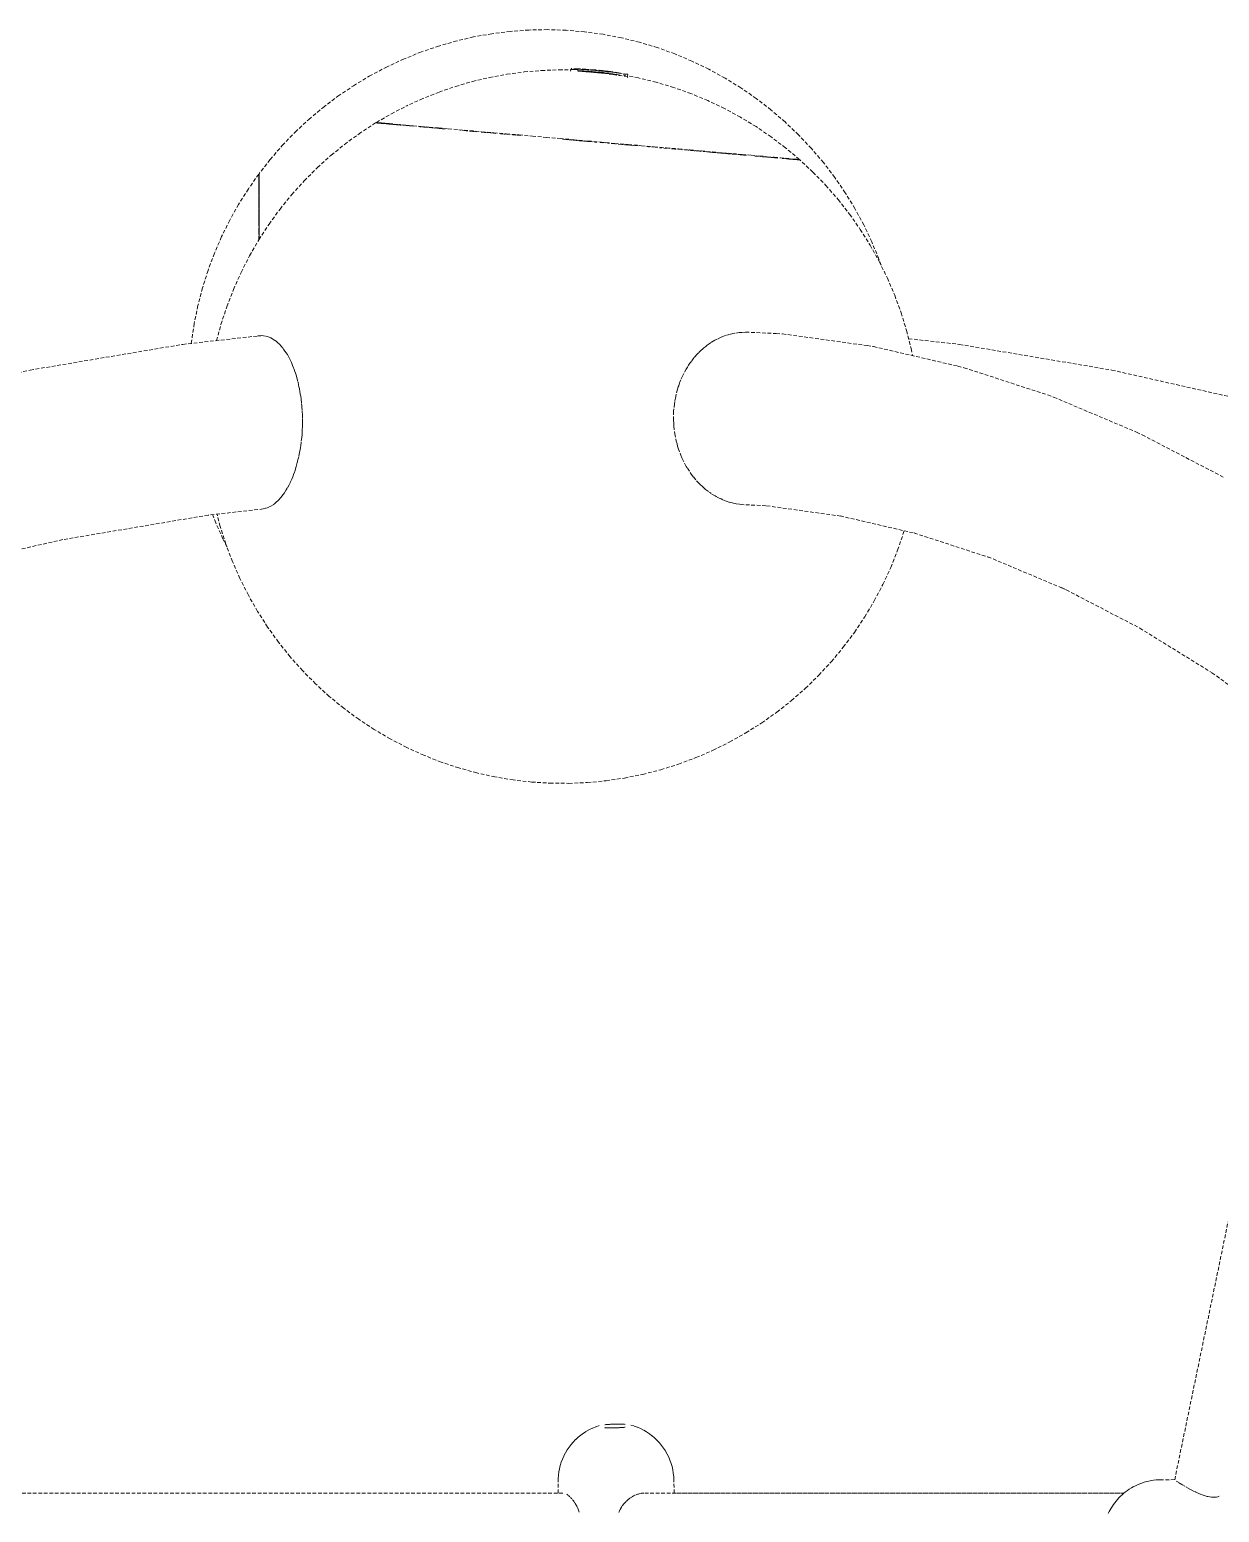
# Model space of a CAD drawing. Header units: millimetres. Extents: x -4710 to 4801, y -2494 to 3533.
# Drawn here: x 1772 to 2185, y 1621 to 2136 of the extents above; entities that cross this region are included whole.
import ezdxf

# ---------------------------------------------------------------- set-up
doc = ezdxf.new("R2010")
doc.units = ezdxf.units.MM
doc.linetypes.add('HIDDEN', pattern=[1.905, 1.27, -0.635])
doc.layers.add('DIKOM_ОБЪЕКТ', color=7, linetype='Continuous')

msp = doc.modelspace()

# ---------------------------------------------------------------- linework, layer by layer
at = {"layer": 'DIKOM_ОБЪЕКТ', "color": 7, "linetype": 'HIDDEN', "lineweight": 15}
for p, q in [((1932.631, 2134.535), (1926.263, 2133.394)), ((1939.051, 2135.341), (1932.631, 2134.535)), ((1945.504, 2135.812), (1939.051, 2135.341)), ((1951.972, 2135.946), (1945.504, 2135.812)), ((1958.439, 2135.741), (1951.972, 2135.946)), ((1964.886, 2135.2), (1958.439, 2135.741)), ((1971.297, 2134.324), (1964.886, 2135.2)), ((1977.652, 2133.114), (1971.297, 2134.324)), ((1907.634, 2128.007), (1913.747, 2130.126)), ((1913.747, 2130.126), (1919.963, 2131.924)), ((1926.263, 2133.394), (1919.963, 2131.924)), ((1983.937, 2131.574), (1977.652, 2133.114)), ((1990.132, 2129.709), (1983.937, 2131.574)), ((1996.221, 2127.523), (1990.132, 2129.709)), ((1895.781, 2122.827), (1901.64, 2125.572)), ((1901.64, 2125.572), (1907.634, 2128.007)), ((2002.189, 2125.023), (1996.221, 2127.523)), ((2008.017, 2122.214), (2002.189, 2125.023)), ((1884.532, 2116.441), (1890.073, 2119.781)), ((1890.073, 2119.781), (1895.781, 2122.827)), ((1925.962, 2117.923), (1931.856, 2119.323)), ((1931.856, 2119.323), (1937.851, 2120.428)), ((1937.851, 2120.428), (1943.894, 2121.237)), ((1943.894, 2121.237), (1949.951, 2121.751)), ((1949.951, 2121.751), (1956.027, 2121.967)), ((1956.027, 2121.967), (1960.04, 2121.944)), ((1960.03, 2121.495), (1960.041, 2121.998)), ((1960.095, 2122.113), (1961.305, 2122.081)), ((1960.163, 2122.111), (1960.169, 2122.386)), ((1962.383, 2122.374), (1960.204, 2122.443)), ((1961.155, 2122.236), (1961.996, 2122.208)), ((1962.501, 2122.037), (1961.305, 2122.081)), ((1962.88, 2122.171), (1961.996, 2122.208)), ((1962.383, 2122.374), (1963.354, 2122.331)), ((1963.853, 2121.407), (1962.452, 2121.473)), ((1962.471, 2121.472), (1962.489, 2121.926)), ((1962.471, 2121.472), (1962.489, 2121.926)), ((1962.48, 2121.538), (1962.501, 2122.037)), ((1962.487, 2121.688), (1962.861, 2121.673)), ((1962.861, 2121.673), (1963.711, 2121.632)), ((1962.88, 2122.171), (1963.764, 2122.129)), ((1965.302, 2122.222), (1963.354, 2122.331)), ((1963.711, 2121.632), (1964.561, 2121.585)), ((1963.764, 2122.129), (1964.65, 2122.08)), ((1965.267, 2121.324), (1963.853, 2121.407)), ((1964.561, 2121.585), (1965.13, 2121.551)), ((1964.65, 2122.08), (1965.241, 2122.044)), ((1965.13, 2121.551), (1965.71, 2121.513)), ((1965.241, 2122.044), (1965.834, 2122.005)), ((1966.694, 2121.225), (1965.267, 2121.324)), ((1968.217, 2122.002), (1965.302, 2122.222)), ((1965.71, 2121.513), (1966.302, 2121.471)), ((1965.834, 2122.005), (1966.426, 2121.963)), ((1966.302, 2121.471), (1966.902, 2121.427)), ((1966.426, 2121.963), (1967.019, 2121.918)), ((1968.139, 2121.107), (1966.694, 2121.225)), ((1966.902, 2121.427), (1967.517, 2121.377)), ((1967.019, 2121.918), (1967.609, 2121.871)), ((1967.517, 2121.377), (1968.158, 2121.323)), ((1967.609, 2121.871), (1968.201, 2121.82)), ((1968.139, 2121.107), (1969.449, 2120.985)), ((1968.158, 2121.323), (1968.684, 2121.275)), ((1968.201, 2121.82), (1968.72, 2121.774)), ((1968.235, 2122), (1968.916, 2121.938)), ((1968.239, 2121.999), (1968.508, 2121.975)), ((1968.239, 2121.999), (1968.544, 2121.972)), ((1968.358, 2121.989), (1968.646, 2121.963)), ((1968.36, 2121.989), (1968.609, 2121.966)), ((1968.365, 2121.988), (1968.947, 2121.935)), ((1968.684, 2121.275), (1969.217, 2121.225)), ((1969.234, 2121.726), (1968.72, 2121.774)), ((1969.217, 2121.225), (1969.764, 2121.172)), ((1969.234, 2121.726), (1969.749, 2121.675)), ((1969.449, 2120.985), (1970.759, 2120.85)), ((1969.749, 2121.675), (1970.267, 2121.622)), ((1969.764, 2121.172), (1970.31, 2121.116)), ((1971.152, 2121.71), (1969.805, 2121.844)), ((1972.584, 2121.49), (1969.832, 2121.84)), ((1972.908, 2121.462), (1969.908, 2121.831)), ((1970.267, 2121.622), (1970.783, 2121.568)), ((1970.31, 2121.116), (1970.856, 2121.057)), ((1973.187, 2121.437), (1970.471, 2121.761)), ((1972.066, 2120.7), (1970.759, 2120.85)), ((1970.783, 2121.568), (1971.3, 2121.511)), ((1970.856, 2121.057), (1971.388, 2120.998)), ((1973.419, 2121.417), (1970.977, 2121.701)), ((1971.152, 2121.71), (1973.84, 2121.38)), ((1973.602, 2121.401), (1971.159, 2121.68)), ((1971.3, 2121.511), (1972.074, 2121.421)), ((1971.91, 2120.937), (1971.388, 2120.998)), ((1971.91, 2120.937), (1972.421, 2120.876)), ((1973.813, 2121.383), (1971.916, 2121.594)), ((1973.734, 2121.39), (1971.964, 2121.588)), ((1973.372, 2120.537), (1972.066, 2120.7)), ((1972.074, 2121.421), (1972.845, 2121.326)), ((1972.421, 2120.876), (1973.131, 2120.787)), ((1973.84, 2121.38), (1972.82, 2121.493)), ((1972.845, 2121.326), (1973.611, 2121.228)), ((1973.131, 2120.787), (1973.906, 2120.685)), ((1974.675, 2120.359), (1973.372, 2120.537)), ((1974.375, 2121.124), (1973.611, 2121.228)), ((1974.523, 2120.6), (1973.906, 2120.685)), ((1976.734, 2120.959), (1973.948, 2121.366)), ((1974.375, 2121.124), (1975.136, 2121.017)), ((1974.523, 2120.6), (1974.736, 2120.57)), ((1975.974, 2120.169), (1974.675, 2120.359)), ((1974.736, 2120.57), (1976.038, 2120.379)), ((1975.136, 2121.017), (1975.897, 2120.905)), ((1976.721, 2120.777), (1975.897, 2120.905)), ((1977.919, 2119.857), (1975.974, 2120.169)), ((1976.038, 2120.379), (1977.341, 2120.173)), ((1977.225, 2120.698), (1976.721, 2120.777)), ((1976.734, 2120.959), (1979.427, 2120.504)), ((1979.86, 2119.513), (1977.919, 2119.857)), ((1978.299, 2120.528), (1978.566, 2120.488)), ((1978.495, 2119.995), (1978.742, 2119.959)), ((1978.566, 2120.488), (1978.815, 2120.453)), ((1978.742, 2119.959), (1978.966, 2119.929)), ((1978.815, 2120.453), (1979.043, 2120.422)), ((1978.966, 2119.929), (1979.167, 2119.903)), ((1979.043, 2120.422), (1979.248, 2120.396)), ((1979.868, 2120.425), (1979.427, 2120.504)), ((1979.783, 2119.888), (1979.873, 2120.383)), ((1983.616, 2119.165), (1979.791, 2119.93)), ((1979.803, 2119.928), (1979.848, 2120.179)), ((1979.828, 2119.161), (1979.854, 2119.437)), ((1989.768, 2117.664), (1983.616, 2119.165)), ((2013.692, 2119.106), (2008.017, 2122.214)), ((2019.196, 2115.706), (2013.692, 2119.106)), ((1879.172, 2112.817), (1884.532, 2116.441)), ((1914.327, 2114.267), (1908.696, 2112.014)), ((1914.327, 2114.267), (1920.085, 2116.239)), ((1920.085, 2116.239), (1925.962, 2117.923)), ((1995.866, 2115.847), (1989.768, 2117.664)), ((2001.849, 2113.722), (1995.866, 2115.847)), ((2007.683, 2111.296), (2001.849, 2113.722)), ((2024.515, 2112.023), (2019.196, 2115.706)), ((1869.057, 2104.755), (1874.009, 2108.918)), ((1874.009, 2108.918), (1879.172, 2112.817)), ((1897.73, 2106.694), (1903.136, 2109.489)), ((1908.696, 2112.014), (1903.136, 2109.489)), ((2013.448, 2108.569), (2007.683, 2111.296)), ((2018.995, 2105.557), (2013.448, 2108.569)), ((2029.635, 2108.068), (2024.515, 2112.023)), ((2034.543, 2103.851), (2029.635, 2108.068)), ((1864.328, 2100.339), (1869.057, 2104.755)), ((1892.273, 2103.548), (1887.105, 2100.183)), ((1892.517, 2103.526), (1892.273, 2103.548)), ((1892.687, 2103.511), (1892.432, 2103.534)), ((1892.566, 2103.672), (1897.73, 2106.694)), ((1892.566, 2103.672), (1892.86, 2103.647)), ((1892.633, 2103.516), (1892.912, 2103.492)), ((1892.687, 2103.511), (1892.9, 2103.493)), ((1893.2, 2103.466), (1892.687, 2103.511)), ((1892.86, 2103.647), (1893.456, 2103.594)), ((1893.576, 2103.433), (1892.912, 2103.492)), ((1893.265, 2103.46), (1892.912, 2103.492)), ((1894.053, 2103.392), (1893.2, 2103.466)), ((1893.265, 2103.46), (1893.692, 2103.423)), ((1893.456, 2103.594), (1894.349, 2103.517)), ((1894.55, 2103.348), (1893.692, 2103.423)), ((1894.187, 2103.38), (1893.692, 2103.423)), ((1894.364, 2103.364), (1893.955, 2103.4)), ((1894.587, 2103.345), (1894.053, 2103.392)), ((1894.187, 2103.38), (1894.75, 2103.331)), ((1894.349, 2103.517), (1895.535, 2103.413)), ((1894.996, 2103.309), (1894.75, 2103.331)), ((1895.377, 2103.276), (1894.75, 2103.331)), ((1895.244, 2103.288), (1894.947, 2103.314)), ((1895.961, 2103.224), (1895.244, 2103.288)), ((1896.066, 2103.216), (1895.377, 2103.276)), ((1895.535, 2103.413), (1896.984, 2103.286)), ((1896.066, 2103.216), (1896.825, 2103.149)), ((1897.111, 2103.124), (1896.825, 2103.149)), ((1897.655, 2103.076), (1896.825, 2103.149)), ((1896.984, 2103.286), (1898.654, 2103.14)), ((1898.61, 2102.993), (1897.421, 2103.097)), ((1897.495, 2103.09), (1898.278, 2103.022)), ((1897.942, 2103.051), (1897.553, 2103.086)), ((1897.655, 2103.076), (1898.554, 2102.998)), ((1898.601, 2102.994), (1898.225, 2103.027)), ((1899.522, 2102.913), (1898.554, 2102.998)), ((1899.195, 2102.941), (1898.61, 2102.993)), ((1898.654, 2103.14), (1900.576, 2102.972)), ((1899.856, 2102.884), (1899.522, 2102.913)), ((1899.522, 2102.913), (1900.557, 2102.823)), ((1900.767, 2102.804), (1899.9, 2102.88)), ((1901.657, 2102.726), (1900.557, 2102.823)), ((1902.787, 2102.778), (1900.576, 2102.972)), ((1901.01, 2102.783), (1900.767, 2102.804)), ((1901.942, 2102.702), (1901.657, 2102.726)), ((1902.822, 2102.624), (1901.657, 2102.726)), ((1903.227, 2102.589), (1901.985, 2102.698)), ((1902.787, 2102.778), (1905.259, 2102.562)), ((1902.822, 2102.624), (1904.049, 2102.517)), ((1903.489, 2102.566), (1903.227, 2102.589)), ((2024.454, 2102.257), (2018.995, 2105.557)), ((2039.223, 2099.384), (2034.543, 2103.851)), ((1859.835, 2095.683), (1864.328, 2100.339)), ((1887.105, 2100.183), (1881.87, 2096.382)), ((1904.37, 2102.489), (1904.049, 2102.517)), ((1905.339, 2102.404), (1904.049, 2102.517)), ((1905.259, 2102.562), (1907.964, 2102.325)), ((1908.436, 2102.134), (1906.993, 2102.259)), ((1908.111, 2102.162), (1907.638, 2102.203)), ((1907.964, 2102.325), (1910.906, 2102.068)), ((1909.598, 2102.032), (1908.111, 2102.162)), ((1909.01, 2102.083), (1908.566, 2102.122)), ((1909.889, 2102.007), (1909.01, 2102.083)), ((1910.34, 2101.967), (1909.598, 2102.032)), ((1909.598, 2102.032), (1910.231, 2101.976)), ((1912.053, 2101.817), (1910.588, 2101.945)), ((1910.906, 2102.068), (1914.092, 2101.789)), ((1912.331, 2101.793), (1911.822, 2101.837)), ((1913.061, 2101.729), (1912.763, 2101.755)), ((1912.973, 2101.737), (1912.763, 2101.755)), ((1913.931, 2101.653), (1913.368, 2101.702)), ((1913.639, 2101.678), (1913.437, 2101.696)), ((1913.627, 2101.679), (1915.363, 2101.527)), ((1915.651, 2101.502), (1913.753, 2101.668)), ((1914.092, 2101.789), (1917.51, 2101.49)), ((1915.86, 2101.484), (1915.244, 2101.538)), ((1916.1, 2101.463), (1915.385, 2101.526)), ((1916.445, 2101.433), (1915.86, 2101.484)), ((1917.51, 2101.49), (1921.159, 2101.171)), ((1921.159, 2101.171), (1925.024, 2100.832)), ((1923.721, 2100.796), (1921.733, 2100.97)), ((1924.035, 2100.769), (1923.721, 2100.796)), ((1924.302, 2100.745), (1923.721, 2100.796)), ((1925.63, 2100.629), (1924.925, 2100.691)), ((1925.024, 2100.832), (1929.081, 2100.478)), ((1926.472, 2100.555), (1925.107, 2100.675)), ((1925.789, 2100.615), (1926.055, 2100.592)), ((1926.074, 2100.59), (1927.26, 2100.487)), ((1930.124, 2100.236), (1928.955, 2100.338)), ((1929.081, 2100.478), (1933.316, 2100.107)), ((1930.615, 2100.193), (1930.124, 2100.236)), ((1932.37, 2100.039), (1930.668, 2100.188)), ((1930.886, 2100.169), (1932.212, 2100.053)), ((1933.499, 2099.941), (1932.212, 2100.053)), ((1932.212, 2100.053), (1933.057, 2099.979)), ((1933.543, 2099.937), (1932.37, 2100.039)), ((1933.306, 2099.958), (1933.653, 2099.927)), ((1933.316, 2100.107), (1937.669, 2099.726)), ((1934.079, 2099.89), (1933.59, 2099.933)), ((1936.963, 2099.638), (1935.526, 2099.763)), ((1937.271, 2099.611), (1936.963, 2099.638)), ((1939.006, 2099.459), (1936.963, 2099.638)), ((1937.669, 2099.726), (1942.098, 2099.339)), ((1939.769, 2099.392), (1941.403, 2099.249)), ((1941.403, 2099.249), (1940.443, 2099.333)), ((1941.403, 2099.249), (1942.971, 2099.112)), ((1942.098, 2099.339), (1946.718, 2098.935)), ((1946.718, 2098.935), (1951.584, 2098.509)), ((1951.584, 2098.509), (1956.479, 2098.081)), ((1961.295, 2097.659), (1956.479, 2098.081)), ((1958.428, 2097.76), (1956.944, 2097.889)), ((1963.441, 2097.321), (1957.248, 2097.863)), ((1960.926, 2097.541), (1958.428, 2097.76)), ((1958.974, 2097.712), (1961.008, 2097.534)), ((1966.038, 2097.094), (1959.557, 2097.661)), ((1960.105, 2097.613), (1963.046, 2097.356)), ((1963.448, 2097.321), (1960.926, 2097.541)), ((1966.038, 2097.094), (1961.008, 2097.534)), ((1966.051, 2097.243), (1961.295, 2097.659)), ((2029.657, 2098.691), (2024.454, 2102.257)), ((2034.713, 2094.857), (2029.657, 2098.691)), ((2043.664, 2094.679), (2039.223, 2099.384)), ((1855.592, 2090.799), (1859.835, 2095.683)), ((1872.029, 2087.986), (1876.84, 2092.312)), ((1876.84, 2092.312), (1881.87, 2096.382)), ((1965.181, 2097.169), (1963.046, 2097.356)), ((1965.991, 2097.098), (1963.448, 2097.321)), ((1965.996, 2097.098), (1963.448, 2097.321)), ((1964.563, 2097.223), (1963.896, 2097.281)), ((1965.966, 2097.1), (1964.226, 2097.253)), ((1965.99, 2097.098), (1964.467, 2097.231)), ((1965.957, 2097.101), (1964.481, 2097.23)), ((1966.038, 2097.094), (1964.953, 2097.189)), ((1965.896, 2097.106), (1965.095, 2097.176)), ((1965.557, 2097.136), (1965.284, 2097.16)), ((1966.038, 2097.094), (1965.445, 2097.146)), ((1966.038, 2097.094), (1966.242, 2097.076)), ((1966.038, 2097.094), (1966.245, 2097.076)), ((1966.051, 2097.243), (1970.708, 2096.836)), ((1966.319, 2097.069), (1968.392, 2096.888)), ((1969.158, 2096.821), (1968.392, 2096.888)), ((1970.774, 2096.679), (1970.337, 2096.718)), ((1975.374, 2096.428), (1970.708, 2096.836)), ((1971.173, 2096.644), (1970.774, 2096.679)), ((1970.933, 2096.666), (1973.144, 2096.472)), ((1973.144, 2096.472), (1972.815, 2096.501)), ((1975.38, 2096.277), (1973.144, 2096.472)), ((1975.374, 2096.428), (1980.057, 2096.018)), ((1977.845, 2096.061), (1975.568, 2096.26)), ((1980.176, 2095.857), (1977.845, 2096.061)), ((1978.659, 2095.99), (1982.493, 2095.654)), ((1978.968, 2095.963), (1981.036, 2095.782)), ((1980.057, 2096.018), (1984.682, 2095.613)), ((1982.493, 2095.654), (1980.176, 2095.857)), ((1981.036, 2095.782), (1982.103, 2095.689)), ((1983.65, 2095.553), (1982.493, 2095.654)), ((1984.682, 2095.613), (1989.083, 2095.229)), ((1987.09, 2095.252), (1986.386, 2095.314)), ((1989.372, 2095.052), (1987.09, 2095.252)), ((1989.083, 2095.229), (1993.307, 2094.859)), ((1990.108, 2094.988), (1989.372, 2095.052)), ((1990.863, 2094.922), (1991.669, 2094.851)), ((1991.669, 2094.851), (1991.094, 2094.902)), ((1993.621, 2094.681), (1991.669, 2094.851)), ((1993.307, 2094.859), (1997.457, 2094.496)), ((1996.282, 2094.448), (1994.125, 2094.636)), ((1995.772, 2094.493), (1996.282, 2094.448)), ((1998.572, 2094.247), (1996.282, 2094.448)), ((1997.457, 2094.496), (2001.504, 2094.142)), ((2000.833, 2094.05), (1998.572, 2094.247)), ((1999.923, 2094.129), (2000.833, 2094.05)), ((2003.052, 2093.856), (2000.833, 2094.05)), ((2001.504, 2094.142), (2005.447, 2093.797)), ((2001.702, 2093.973), (2004.262, 2093.75)), ((2005.216, 2093.666), (2003.052, 2093.856)), ((2005.216, 2093.666), (2004.751, 2093.707)), ((2007.313, 2093.483), (2005.216, 2093.666)), ((2005.447, 2093.797), (2009.268, 2093.462)), ((2007.313, 2093.483), (2008.945, 2093.34)), ((2008.254, 2093.401), (2008.484, 2093.38)), ((2008.484, 2093.38), (2011.179, 2093.145)), ((2009.08, 2093.328), (2009.329, 2093.306)), ((2009.268, 2093.462), (2012.928, 2093.142)), ((2009.584, 2093.284), (2009.329, 2093.306)), ((2010.308, 2093.221), (2009.708, 2093.273)), ((2011.269, 2093.137), (2010.326, 2093.219)), ((2010.918, 2093.168), (2011.269, 2093.137)), ((2011.862, 2093.085), (2011.269, 2093.137)), ((2011.316, 2093.132), (2012.481, 2093.031)), ((2012.766, 2093.006), (2012.166, 2093.058)), ((2012.27, 2093.049), (2012.867, 2092.997)), ((2012.408, 2093.037), (2015.004, 2092.81)), ((2012.481, 2093.031), (2013.312, 2092.958)), ((2013.162, 2092.971), (2012.826, 2093)), ((2012.928, 2093.142), (2016.408, 2092.838)), ((2013.906, 2092.906), (2013.162, 2092.971)), ((2015.004, 2092.81), (2013.992, 2092.898)), ((2014.122, 2092.887), (2014.597, 2092.845)), ((2014.686, 2092.838), (2015.004, 2092.81)), ((2015.53, 2092.764), (2015.004, 2092.81)), ((2016.793, 2092.654), (2016.009, 2092.722)), ((2016.408, 2092.838), (2019.702, 2092.549)), ((2016.575, 2092.672), (2016.793, 2092.654)), ((2016.793, 2092.654), (2018.525, 2092.502)), ((2018.247, 2092.526), (2020.197, 2092.355)), ((2018.455, 2092.508), (2019.801, 2092.39)), ((2018.51, 2092.503), (2020.197, 2092.355)), ((2020.197, 2092.355), (2018.525, 2092.502)), ((2022.791, 2092.279), (2019.702, 2092.549)), ((2019.801, 2092.39), (2020.701, 2092.312)), ((2021.156, 2092.271), (2020.197, 2092.355)), ((2022.791, 2092.279), (2025.675, 2092.027)), ((2039.536, 2090.814), (2034.713, 2094.857)), ((2047.854, 2089.749), (2043.664, 2094.679)), ((1855.592, 2090.799), (1851.791, 2085.944)), ((1867.45, 2083.415), (1872.029, 2087.986)), ((2024.818, 2091.951), (2023.985, 2092.024)), ((2024.481, 2091.981), (2024.912, 2091.943)), ((2024.818, 2091.951), (2025.31, 2091.908)), ((2025.675, 2092.027), (2028.353, 2091.793)), ((2025.968, 2091.851), (2026.217, 2091.829)), ((2026.013, 2091.847), (2026.217, 2091.829)), ((2027.549, 2091.712), (2026.638, 2091.792)), ((2026.983, 2091.762), (2028.709, 2091.611)), ((2028.819, 2091.601), (2027.549, 2091.712)), ((2028.353, 2091.793), (2030.773, 2091.581)), ((2028.38, 2091.639), (2028.819, 2091.601)), ((2028.819, 2091.601), (2030.025, 2091.496)), ((2029, 2091.585), (2031.317, 2091.383)), ((2029.725, 2091.522), (2031.684, 2091.35)), ((2031.166, 2091.396), (2030.025, 2091.496)), ((2030.773, 2091.581), (2032.894, 2091.395)), ((2031.166, 2091.396), (2032.08, 2091.316)), ((2031.317, 2091.383), (2032.012, 2091.322)), ((2032.894, 2091.395), (2034.741, 2091.234)), ((2033.478, 2091.194), (2034.178, 2091.132)), ((2033.881, 2091.158), (2035.31, 2091.033)), ((2034.072, 2091.141), (2035.31, 2091.033)), ((2035.038, 2091.057), (2034.178, 2091.132)), ((2034.741, 2091.234), (2036.333, 2091.094)), ((2035.824, 2090.988), (2035.038, 2091.057)), ((2035.31, 2091.033), (2036.827, 2090.901)), ((2035.62, 2091.006), (2035.824, 2090.988)), ((2035.824, 2090.988), (2036.536, 2090.926)), ((2036.827, 2090.901), (2036.292, 2090.947)), ((2036.333, 2091.094), (2037.628, 2090.981)), ((2037.18, 2090.87), (2036.536, 2090.926)), ((2036.828, 2090.901), (2037.18, 2090.87)), ((2037.18, 2090.87), (2037.756, 2090.819)), ((2037.628, 2090.981), (2038.594, 2090.897)), ((2038.262, 2090.775), (2037.756, 2090.819)), ((2038.262, 2090.775), (2038.695, 2090.737)), ((2038.594, 2090.897), (2039.23, 2090.841)), ((2039.055, 2090.706), (2038.695, 2090.737)), ((2038.871, 2090.722), (2039.23, 2090.841)), ((2039.055, 2090.706), (2039.339, 2090.681)), ((2039.171, 2090.695), (2039.386, 2090.677)), ((2039.23, 2090.841), (2039.535, 2090.814)), ((2039.546, 2090.663), (2039.339, 2090.681)), ((2039.386, 2090.677), (2039.535, 2090.814)), ((2044.223, 2086.438), (2039.719, 2090.648)), ((2051.781, 2084.607), (2047.854, 2089.749)), ((1851.641, 2085.748), (1848.034, 2080.59)), ((1851.641, 2085.748), (1851.641, 2085.453)), ((1851.791, 2085.611), (1851.641, 2085.747)), ((1851.641, 2085.441), (1851.641, 2085.747)), ((1851.641, 2085.453), (1851.641, 2084.854)), ((1851.791, 2085.094), (1851.641, 2085.441)), ((1851.641, 2084.802), (1851.641, 2085.441)), ((1851.641, 2084.854), (1851.641, 2083.958)), ((1851.641, 2083.832), (1851.641, 2084.802)), ((1851.641, 2083.958), (1851.641, 2082.768)), ((1851.641, 2082.533), (1851.641, 2083.832)), ((1851.641, 2082.768), (1851.641, 2081.313)), ((1851.641, 2080.935), (1851.641, 2082.533)), ((1851.791, 2085.77), (1851.791, 2085.564)), ((1851.791, 2085.614), (1851.791, 2085.098)), ((1851.791, 2085.094), (1851.791, 2085.611)), ((1851.791, 2085.584), (1851.791, 2085.303)), ((1851.791, 2085.278), (1851.791, 2085.564)), ((1851.791, 2084.948), (1851.791, 2085.303)), ((1851.791, 2085.278), (1851.791, 2084.917)), ((1851.791, 2085.098), (1851.791, 2084.242)), ((1851.791, 2084.237), (1851.791, 2085.094)), ((1851.791, 2084.948), (1851.791, 2084.521)), ((1851.791, 2084.482), (1851.791, 2084.917)), ((1851.791, 2084.023), (1851.791, 2084.521)), ((1851.791, 2084.482), (1851.791, 2083.974)), ((1851.791, 2084.242), (1851.791, 2083.046)), ((1851.791, 2083.042), (1851.791, 2084.237)), ((1851.791, 2084.023), (1851.791, 2083.458)), ((1851.791, 2083.397), (1851.791, 2083.974)), ((1851.791, 2082.829), (1851.791, 2083.458)), ((1851.791, 2083.397), (1851.791, 2082.75)), ((1851.791, 2083.046), (1851.791, 2081.519)), ((1851.791, 2081.518), (1851.791, 2083.042)), ((1851.791, 2082.137), (1851.791, 2082.829)), ((1851.791, 2082.035), (1851.791, 2082.75)), ((1851.791, 2082.137), (1851.791, 2081.375)), ((1851.791, 2082.035), (1851.791, 2081.246)), ((1863.116, 2078.611), (1867.45, 2083.415)), ((2044.223, 2086.438), (2048.719, 2081.785)), ((2055.434, 2079.267), (2051.781, 2084.607)), ((1848.034, 2080.59), (1844.655, 2075.22)), ((1851.641, 2081.313), (1851.641, 2079.636)), ((1851.641, 2079.081), (1851.641, 2080.935)), ((1851.641, 2079.636), (1851.641, 2077.707)), ((1851.641, 2076.952), (1851.641, 2079.081)), ((1851.641, 2075.487), (1851.641, 2077.707)), ((1851.641, 2074.522), (1851.641, 2076.952)), ((1851.791, 2081.519), (1851.791, 2079.667)), ((1851.791, 2079.671), (1851.791, 2081.518)), ((1851.791, 2080.542), (1851.791, 2081.375)), ((1851.791, 2081.246), (1851.791, 2080.382)), ((1851.791, 2080.542), (1851.791, 2079.639)), ((1851.791, 2079.445), (1851.791, 2080.382)), ((1851.791, 2077.51), (1851.791, 2079.671)), ((1851.791, 2079.667), (1851.791, 2077.502)), ((1851.791, 2078.668), (1851.791, 2079.639)), ((1851.791, 2079.445), (1851.791, 2078.437)), ((1851.791, 2078.668), (1851.791, 2077.629)), ((1851.791, 2077.359), (1851.791, 2078.437)), ((1851.791, 2076.525), (1851.791, 2077.629)), ((1851.791, 2075.047), (1851.791, 2077.51)), ((1851.791, 2077.502), (1851.791, 2075.033)), ((1851.791, 2077.359), (1851.791, 2076.214)), ((1859.038, 2073.588), (1863.116, 2078.611)), ((2048.719, 2081.785), (2052.966, 2076.904)), ((2052.966, 2076.904), (2056.953, 2071.808)), ((2058.804, 2073.744), (2055.434, 2079.267)), ((1844.655, 2075.22), (1841.556, 2069.726)), ((1851.641, 2075.487), (1851.641, 2073.006)), ((1851.641, 2071.834), (1851.641, 2074.522)), ((1851.641, 2073.006), (1851.641, 2070.29)), ((1851.641, 2068.939), (1851.641, 2071.834)), ((1851.791, 2075.355), (1851.791, 2076.525)), ((1851.791, 2075.003), (1851.791, 2076.214)), ((1851.791, 2075.355), (1851.791, 2074.123)), ((1851.791, 2072.292), (1851.791, 2075.047)), ((1851.791, 2075.033), (1851.791, 2072.272)), ((1851.791, 2075.003), (1851.791, 2073.728)), ((1851.791, 2072.829), (1851.791, 2074.123)), ((1851.791, 2073.306), (1851.791, 2073.784)), ((1851.791, 2073.772), (1851.791, 2073.283)), ((1851.791, 2073.728), (1851.791, 2072.391)), ((1851.791, 2072.53), (1851.791, 2073.306)), ((1851.791, 2073.283), (1851.791, 2072.494)), ((1851.791, 2072.829), (1851.791, 2071.471)), ((1851.791, 2071.482), (1851.791, 2072.53)), ((1851.791, 2072.494), (1851.791, 2071.42)), ((1851.791, 2070.988), (1851.791, 2072.391)), ((1851.791, 2069.254), (1851.791, 2072.292)), ((1851.791, 2072.272), (1851.791, 2069.228)), ((1855.228, 2068.359), (1859.038, 2073.588)), ((2056.953, 2071.808), (2060.668, 2066.511)), ((2061.881, 2068.053), (2058.804, 2073.744)), ((1841.556, 2069.726), (1838.744, 2064)), ((1851.641, 2068.939), (1851.641, 2065.838)), ((1851.696, 2062.938), (1855.228, 2068.359)), ((1851.791, 2070.176), (1851.791, 2071.482)), ((1851.791, 2070.046), (1851.791, 2071.471)), ((1851.791, 2071.42), (1851.791, 2070.07)), ((1851.791, 2070.988), (1851.791, 2069.511)), ((1851.791, 2068.589), (1851.791, 2070.176)), ((1851.791, 2070.123), (1851.791, 2069.783)), ((1851.791, 2069.783), (1851.791, 2070.123)), ((1851.791, 2070.07), (1851.791, 2068.424)), ((1851.791, 2068.554), (1851.791, 2070.046)), ((1851.791, 2069.783), (1851.791, 2069.113)), ((1851.791, 2069.113), (1851.791, 2069.783)), ((1851.791, 2067.963), (1851.791, 2069.511)), ((1851.791, 2065.95), (1851.791, 2069.254)), ((1851.791, 2069.228), (1851.791, 2065.916)), ((1851.791, 2069.113), (1851.791, 2068.096)), ((1851.791, 2068.096), (1851.791, 2069.113)), ((1851.791, 2066.73), (1851.791, 2068.589)), ((1851.791, 2068.554), (1851.791, 2066.996)), ((1851.791, 2068.427), (1851.791, 2066.652)), ((1851.791, 2066.767), (1851.791, 2068.427)), ((1851.791, 2068.427), (1851.791, 2066.767)), ((1851.791, 2066.652), (1851.791, 2068.427)), ((1851.791, 2068.424), (1851.791, 2066.495)), ((1851.791, 2066.768), (1851.791, 2068.096)), ((1851.791, 2068.096), (1851.791, 2066.768)), ((1851.791, 2067.963), (1851.791, 2066.349)), ((1851.791, 2065.375), (1851.791, 2066.996)), ((1851.791, 2066.768), (1851.791, 2065.101)), ((1851.791, 2065.101), (1851.791, 2066.768)), ((1851.791, 2066.767), (1851.791, 2065.101)), ((1851.791, 2065.101), (1851.791, 2066.767)), ((1851.791, 2065.101), (1851.791, 2066.73)), ((1851.791, 2064.649), (1851.791, 2066.652)), ((1851.791, 2066.652), (1851.791, 2065.101)), ((2060.668, 2066.511), (2064.103, 2061.028)), ((2064.657, 2062.209), (2061.881, 2068.053)), ((1838.744, 2064), (1836.227, 2058.212)), ((1848.451, 2057.341), (1851.696, 2062.938)), ((1851.641, 2062.843), (1851.641, 2065.838)), ((1851.791, 2066.495), (1851.791, 2064.298)), ((1851.791, 2066.349), (1851.791, 2064.67)), ((1851.791, 2063.083), (1851.791, 2065.95)), ((1851.791, 2065.916), (1851.791, 2065.101)), ((1851.791, 2065.101), (1851.791, 2065.375)), ((1851.791, 2063.083), (1851.791, 2064.67)), ((1851.791, 2063.083), (1851.791, 2064.649)), ((1851.791, 2064.298), (1851.791, 2063.083)), ((2067.124, 2056.228), (2064.657, 2062.209)), ((1836.227, 2058.212), (1834.013, 2052.231)), ((1845.503, 2051.582), (1848.451, 2057.341)), ((2064.103, 2061.028), (2067.246, 2055.373)), ((2067.89, 2054.058), (2067.124, 2056.228)), ((1834.013, 2052.231), (1832.105, 2046.208)), ((1842.86, 2045.677), (1845.503, 2051.582)), ((2067.246, 2055.373), (2070.09, 2049.562)), ((1832.105, 2046.208), (1830.509, 2040.062)), ((2070.09, 2049.562), (2072.627, 2043.61)), ((1840.527, 2039.642), (1842.86, 2045.677)), ((2072.627, 2043.61), (2074.851, 2037.534)), ((1830.509, 2040.062), (1829.231, 2033.83)), ((1838.513, 2033.494), (1840.527, 2039.642)), ((2074.851, 2037.534), (2076.754, 2031.351)), ((1829.231, 2033.83), (1828.272, 2027.57)), ((1836.991, 2027.873), (1838.513, 2033.494)), ((2017.033, 2030.439), (2016.429, 2030.346)), ((2018.632, 2030.69), (2017.22, 2030.468)), ((2019.039, 2030.711), (2018.631, 2030.69)), ((2019.422, 2030.73), (2019.039, 2030.711)), ((2020.839, 2030.807), (2019.44, 2030.731)), ((2020.839, 2030.807), (2031.456, 2030.316)), ((2076.754, 2031.351), (2078.332, 2025.076)), ((1772.244, 2017.621), (1825.252, 2026.559)), ((1825.252, 2026.559), (1851.332, 2029.479)), ((1828.272, 2027.57), (1828.196, 2026.889)), ((1851.963, 2029.534), (1851.33, 2029.479)), ((1852.331, 2029.566), (1851.963, 2029.534)), ((1852.619, 2029.591), (1852.331, 2029.566)), ((1853.242, 2029.528), (1852.619, 2029.591)), ((1853.895, 2029.462), (1853.243, 2029.528)), ((1854.529, 2029.283), (1854.067, 2029.409)), ((1855.215, 2029.097), (1854.529, 2029.283)), ((1855.592, 2028.915), (1855.215, 2029.097)), ((1855.828, 2028.801), (1855.592, 2028.915)), ((1856.476, 2028.488), (1855.828, 2028.801)), ((1857.043, 2028.078), (1856.476, 2028.488)), ((1857.704, 2027.645), (1857.125, 2028.018)), ((1858.279, 2027.13), (1857.704, 2027.645)), ((1858.898, 2026.576), (1858.279, 2027.13)), ((1858.898, 2026.576), (1859.417, 2025.956)), ((1859.417, 2025.956), (1859.983, 2025.281)), ((2006.307, 2025.354), (2006.096, 2025.157)), ((2006.948, 2025.841), (2006.307, 2025.354)), ((2007.507, 2026.267), (2006.948, 2025.841)), ((2008.162, 2026.765), (2007.507, 2026.267)), ((2008.607, 2027.037), (2008.162, 2026.765)), ((2008.846, 2027.188), (2008.608, 2027.037)), ((2010.103, 2027.979), (2008.846, 2027.188)), ((2010.82, 2028.332), (2010.103, 2027.979)), ((2012.144, 2028.985), (2010.912, 2028.378)), ((2012.898, 2029.264), (2012.144, 2028.985)), ((2014.09, 2029.705), (2012.898, 2029.264)), ((2014.735, 2029.897), (2014.276, 2029.775)), ((2015.04, 2029.977), (2014.735, 2029.897)), ((2016.429, 2030.346), (2015.04, 2029.977)), ((2031.456, 2030.316), (2033.642, 2030.209)), ((2033.642, 2030.209), (2063.036, 2026.129)), ((2063.036, 2026.129), (2065.27, 2025.796)), ((2065.27, 2025.796), (2094.531, 2019.007)), ((2077.464, 2028.528), (2095.121, 2026.551)), ((2095.121, 2026.551), (2148.128, 2017.613)), ((1860.289, 2024.855), (1860.121, 2025.075)), ((1860.507, 2024.571), (1860.289, 2024.855)), ((1861.106, 2023.788), (1860.507, 2024.571)), ((1861.587, 2022.989), (1861.106, 2023.788)), ((1862.124, 2022.096), (1861.587, 2022.989)), ((1862.54, 2021.214), (1862.124, 2022.096)), ((1863.011, 2020.215), (1862.54, 2021.214)), ((1863.116, 2019.927), (1863.012, 2020.215)), ((2001.75, 2020.413), (2001.47, 2020.046)), ((2001.968, 2020.698), (2001.75, 2020.413)), ((2002.875, 2021.883), (2001.969, 2020.698)), ((2003.494, 2022.584), (2002.949, 2021.981)), ((2004.435, 2023.624), (2003.494, 2022.584)), ((2005.157, 2024.304), (2004.554, 2023.756)), ((2006.096, 2025.157), (2005.157, 2024.304)), ((2078.332, 2025.076), (2078.809, 2022.655)), ((1719.672, 2005.736), (1772.244, 2017.621)), ((1863.116, 2019.927), (1863.387, 2019.264)), ((1863.387, 2019.264), (1863.718, 2018.452)), ((1863.848, 2018.17), (1863.718, 2018.452)), ((1864.208, 2017.16), (1863.848, 2018.17)), ((1864.631, 2015.977), (1864.208, 2017.16)), ((1864.631, 2015.977), (1864.919, 2014.914)), ((1998.961, 2015.751), (1998.307, 2014.187)), ((1999.349, 2016.485), (1998.961, 2015.751)), ((2000.133, 2017.965), (1999.428, 2016.634)), ((2000.586, 2018.659), (2000.132, 2017.965)), ((2000.991, 2019.279), (2000.586, 2018.659)), ((2001.47, 2020.046), (2000.991, 2019.279)), ((2094.531, 2019.007), (2096.709, 2018.452)), ((2096.709, 2018.452), (2125.769, 2008.971)), ((2148.128, 2017.613), (2200.7, 2005.729)), ((1864.919, 2014.914), (1865.262, 2013.646)), ((1865.294, 2013.48), (1865.476, 2012.541)), ((1865.476, 2012.541), (1865.618, 2011.809)), ((1865.764, 2011.197), (1865.618, 2011.809)), ((1865.952, 2010.095), (1865.765, 2011.197)), ((1865.958, 2010.066), (1866.224, 2008.661)), ((1997.159, 2011), (1996.734, 2009.303)), ((1997.43, 2011.787), (1997.159, 2011)), ((1997.572, 2012.198), (1997.43, 2011.787)), ((1997.903, 2013.156), (1997.572, 2012.198)), ((1997.987, 2013.423), (1997.903, 2013.157)), ((1998.307, 2014.187), (1997.988, 2013.423)), ((1866.224, 2008.661), (1866.362, 2007.507)), ((1866.362, 2007.507), (1866.536, 2006.046)), ((1866.536, 2006.046), (1866.578, 2005.231)), ((1866.578, 2005.231), (1866.613, 2004.881)), ((1866.613, 2004.881), (1866.761, 2003.381)), ((1996.086, 2005.937), (1995.903, 2004.161)), ((1996.243, 2006.752), (1996.087, 2005.937)), ((1996.427, 2007.853), (1996.281, 2006.963)), ((1996.531, 2008.498), (1996.427, 2007.853)), ((1996.733, 2009.303), (1996.531, 2008.498)), ((2125.769, 2008.971), (2127.863, 2008.204)), ((2127.863, 2008.204), (2156.655, 1996.056)), ((1866.761, 2003.381), (1866.77, 2003.107)), ((1866.77, 2003.107), (1866.8, 2002.215)), ((1866.819, 1999.524), (1866.795, 1998.721)), ((1866.8, 2002.215), (1866.853, 2000.682)), ((1866.853, 2000.682), (1866.819, 1999.524)), ((1995.787, 2001.54), (1995.773, 2000.718)), ((1995.78, 2000.625), (1995.794, 2000.419)), ((1995.817, 2003.338), (1995.787, 2001.54)), ((1995.852, 1999.056), (1995.794, 2000.419)), ((1995.903, 2004.161), (1995.817, 2003.338)), ((1866.683, 1995.274), (1866.561, 1994.162)), ((1866.725, 1996.182), (1866.683, 1995.274)), ((1866.755, 1996.833), (1866.725, 1996.182)), ((1866.808, 1997.97), (1866.755, 1996.833)), ((1866.795, 1998.721), (1866.808, 1997.97)), ((1995.857, 1998.914), (1995.889, 1998.1)), ((1995.889, 1998.1), (1996.11, 1996.305)), ((1996.11, 1996.305), (1996.209, 1995.502)), ((1996.209, 1995.502), (1996.553, 1993.86)), ((2156.655, 1996.056), (2158.64, 1995.087)), ((2158.64, 1995.087), (2187.098, 1980.305)), ((1866.036, 1989.999), (1865.83, 1988.967)), ((1866.108, 1990.557), (1866.036, 1989.999)), ((1866.235, 1991.532), (1866.108, 1990.557)), ((1866.333, 1992.289), (1866.235, 1991.532)), ((1866.389, 1992.607), (1866.333, 1992.289)), ((1866.561, 1994.162), (1866.389, 1992.607)), ((1996.578, 1993.728), (1996.722, 1992.944)), ((1996.722, 1992.944), (1996.986, 1991.982)), ((1996.986, 1991.982), (1997.198, 1991.211)), ((1997.197, 1991.211), (1997.406, 1990.447)), ((1997.406, 1990.447), (1998.028, 1988.763)), ((1864.655, 1984.102), (1864.26, 1982.708)), ((1864.917, 1985.024), (1864.655, 1984.102)), ((1865.005, 1985.45), (1864.917, 1985.024)), ((1865.088, 1985.814), (1865.005, 1985.451)), ((1865.263, 1986.481), (1865.121, 1985.96)), ((1865.531, 1987.464), (1865.263, 1986.481)), ((1865.83, 1988.967), (1865.531, 1987.464)), ((1998.028, 1988.763), (1998.299, 1988.028)), ((1998.299, 1988.028), (1998.698, 1987.181)), ((1999.044, 1986.407), (1998.698, 1987.181)), ((1999.356, 1985.706), (1999.044, 1986.407)), ((2000.218, 1984.162), (1999.356, 1985.706)), ((2000.505, 1983.65), (2000.218, 1984.162)), ((1863.091, 1979.724), (1862.578, 1978.488)), ((1863.458, 1980.521), (1863.105, 1979.757)), ((1863.895, 1981.712), (1863.458, 1980.521)), ((1864.26, 1982.708), (1863.943, 1981.844)), ((2000.587, 1983.499), (2001.549, 1982.046)), ((2001.549, 1982.046), (2001.961, 1981.424)), ((2001.961, 1981.424), (2002.824, 1980.348)), ((2003.038, 1980.072), (2002.824, 1980.348)), ((2003.486, 1979.497), (2003.038, 1980.072)), ((2004.653, 1978.259), (2003.486, 1979.497)), ((1859.659, 1973.75), (1859.448, 1973.457)), ((1860.136, 1974.373), (1859.659, 1973.75)), ((1860.571, 1974.942), (1860.136, 1974.373)), ((1860.743, 1975.224), (1860.571, 1974.942)), ((1861.2, 1975.975), (1860.743, 1975.224)), ((1861.555, 1976.558), (1861.2, 1975.975)), ((1862.198, 1977.763), (1861.597, 1976.621)), ((1862.424, 1978.193), (1862.198, 1977.763)), ((1862.578, 1978.488), (1862.424, 1978.193)), ((2005.15, 1977.732), (2004.653, 1978.259)), ((2005.68, 1977.267), (2005.15, 1977.732)), ((2005.681, 1977.267), (2006.402, 1976.617)), ((2006.402, 1976.617), (2006.926, 1976.143)), ((2006.926, 1976.143), (2008.255, 1975.16)), ((2008.255, 1975.16), (2008.82, 1974.742)), ((2010.236, 1973.897), (2008.821, 1974.742)), ((2010.589, 1973.686), (2010.236, 1973.897)), ((1853.239, 1969.361), (1834.093, 1967.217)), ((1854.049, 1969.58), (1853.239, 1969.361)), ((1854.39, 1969.672), (1854.049, 1969.58)), ((1855.201, 1970.026), (1854.54, 1969.712)), ((1855.827, 1970.304), (1855.32, 1970.078)), ((1856.616, 1970.819), (1855.827, 1970.304)), ((1857.096, 1971.132), (1856.762, 1970.914)), ((1857.827, 1971.784), (1857.095, 1971.132)), ((1858.273, 1972.182), (1857.827, 1971.784)), ((1858.837, 1972.796), (1858.314, 1972.23)), ((1859, 1972.972), (1858.837, 1972.796)), ((1859.448, 1973.457), (1859, 1972.972)), ((2010.836, 1973.538), (2010.589, 1973.686)), ((2010.971, 1973.475), (2011.665, 1973.14)), ((2012.276, 1972.841), (2011.665, 1973.139)), ((2012.883, 1972.545), (2012.276, 1972.841)), ((2014.374, 1971.999), (2012.883, 1972.545)), ((2015.011, 1971.766), (2014.373, 1971.999)), ((2016.304, 1971.437), (2015.011, 1971.766)), ((2016.547, 1971.374), (2016.304, 1971.437)), ((2017.189, 1971.208), (2016.547, 1971.374)), ((2017.514, 1971.158), (2017.188, 1971.208)), ((2018.722, 1970.976), (2017.514, 1971.158)), ((2019.387, 1970.875), (2018.722, 1970.976)), ((2027.886, 1970.483), (2019.386, 1970.875)), ((2053.909, 1966.87), (2027.886, 1970.483)), ((1834.093, 1967.217), (1783.56, 1958.697)), ((1836.724, 1964.536), (1835.629, 1967.389)), ((1839.19, 1958.972), (1836.724, 1964.536)), ((1838.265, 1963.291), (1837.141, 1967.559)), ((2053.667, 1966.926), (2079.913, 1960.837)), ((1783.56, 1958.697), (1733.71, 1947.428)), ((1840.235, 1957.128), (1838.265, 1963.291)), ((1839.19, 1958.972), (1840.576, 1956.228)), ((2073.658, 1955.028), (2075.739, 1961.154)), ((2075.739, 1961.154), (2075.912, 1961.765)), ((2079.393, 1961.006), (2105.921, 1952.351)), ((1842.525, 1951.077), (1840.235, 1957.128)), ((2071.259, 1949.019), (2073.658, 1955.028)), ((1845.127, 1945.154), (1842.525, 1951.077)), ((2068.551, 1943.143), (2071.259, 1949.019)), ((2105.037, 1952.725), (2131.927, 1941.38)), ((1848.034, 1939.374), (1845.127, 1945.154)), ((2065.54, 1937.416), (2068.551, 1943.143)), ((1851.24, 1933.754), (1848.034, 1939.374)), ((2130.569, 1942.085), (2157.81, 1927.935)), ((1854.733, 1928.308), (1851.24, 1933.754)), ((2062.235, 1931.855), (2065.54, 1937.416)), ((1858.506, 1923.052), (1854.733, 1928.308)), ((2058.643, 1926.473), (2062.235, 1931.855)), ((2157.81, 1927.935), (2182.986, 1912.343)), ((1862.548, 1918), (1858.506, 1923.052)), ((2054.777, 1921.286), (2058.643, 1926.473)), ((1866.848, 1913.166), (1862.548, 1918)), ((2050.644, 1916.307), (2054.777, 1921.286)), ((1871.394, 1908.563), (1866.848, 1913.166)), ((2046.258, 1911.551), (2050.644, 1916.307)), ((2182.872, 1912.425), (2208.706, 1893.77)), ((1876.174, 1904.203), (1871.394, 1908.563)), ((2036.772, 1902.757), (2041.63, 1907.03)), ((2041.63, 1907.03), (2046.258, 1911.551)), ((1881.175, 1900.098), (1876.174, 1904.203)), ((2031.697, 1898.743), (2036.772, 1902.757)), ((1886.384, 1896.26), (1881.175, 1900.098)), ((2026.421, 1894.999), (2031.697, 1898.743)), ((1891.785, 1892.698), (1886.384, 1896.26)), ((1897.365, 1889.423), (1891.785, 1892.698)), ((2015.318, 1888.361), (2020.956, 1891.536)), ((2020.956, 1891.536), (2026.421, 1894.999)), ((1903.108, 1886.444), (1897.365, 1889.423)), ((1908.998, 1883.768), (1903.108, 1886.444)), ((2009.522, 1885.486), (2015.318, 1888.361)), ((1915.021, 1881.403), (1908.998, 1883.768)), ((1921.158, 1879.355), (1915.021, 1881.403)), ((1997.521, 1880.66), (2003.585, 1882.917)), ((2003.585, 1882.917), (2009.522, 1885.486)), ((2169.919, 1631.945), (2221.882, 1882.855)), ((1927.394, 1877.63), (1921.158, 1879.355)), ((1933.729, 1876.232), (1927.394, 1877.63)), ((1940.093, 1875.167), (1933.729, 1876.232)), ((1972.341, 1874.877), (1978.741, 1875.828)), ((1978.741, 1875.828), (1985.082, 1877.111)), ((1985.082, 1877.111), (1991.348, 1878.723)), ((1991.348, 1878.723), (1997.521, 1880.66)), ((1946.516, 1874.436), (1940.093, 1875.167)), ((1946.516, 1874.436), (1952.826, 1874.053)), ((1952.826, 1874.053), (1959.437, 1873.982)), ((1959.437, 1873.982), (1965.874, 1874.264)), ((1965.874, 1874.264), (1972.341, 1874.877)), ((1966.568, 1649.375), (1965.573, 1648.826)), ((1967.594, 1649.863), (1966.568, 1649.375)), ((1968.746, 1650.336), (1967.708, 1649.916)), ((1968.869, 1650.382), (1969.935, 1650.739)), ((1972.068, 1650.035), (1971.863, 1650.048)), ((1971.874, 1651.062), (1972.08, 1651.083)), ((1972.28, 1650.023), (1972.068, 1650.035)), ((1972.08, 1651.083), (1972.292, 1651.102)), ((1972.28, 1650.023), (1972.498, 1650.013)), ((1972.509, 1651.12), (1972.292, 1651.102)), ((1972.721, 1650.004), (1972.498, 1650.013)), ((1972.509, 1651.12), (1972.733, 1651.138)), ((1972.95, 1649.996), (1972.721, 1650.004)), ((1972.733, 1651.138), (1972.962, 1651.154)), ((1972.95, 1649.996), (1973.183, 1649.988)), ((1972.962, 1651.154), (1973.195, 1651.17)), ((1973.421, 1649.983), (1973.183, 1649.988)), ((1973.433, 1651.184), (1973.195, 1651.17)), ((1973.662, 1649.978), (1973.421, 1649.983)), ((1973.433, 1651.184), (1973.673, 1651.198)), ((1973.906, 1649.975), (1973.662, 1649.978)), ((1973.918, 1651.21), (1973.673, 1651.198)), ((1973.906, 1649.975), (1974.154, 1649.973)), ((1974.164, 1651.221), (1973.918, 1651.21)), ((1974.404, 1649.972), (1974.154, 1649.973)), ((1974.414, 1651.231), (1974.164, 1651.221)), ((1974.656, 1649.972), (1974.404, 1649.972)), ((1974.414, 1651.231), (1974.665, 1651.24)), ((1974.656, 1649.972), (1974.909, 1649.974)), ((1974.665, 1651.24), (1974.918, 1651.247)), ((1975.163, 1649.977), (1974.909, 1649.974)), ((1975.172, 1651.254), (1974.918, 1651.247)), ((1975.417, 1649.981), (1975.163, 1649.977)), ((1975.172, 1651.254), (1975.426, 1651.259)), ((1975.672, 1649.986), (1975.417, 1649.981)), ((1975.426, 1651.259), (1975.68, 1651.263)), ((1975.672, 1649.986), (1975.926, 1649.992)), ((1975.68, 1651.263), (1975.934, 1651.266)), ((1976.178, 1650), (1975.926, 1649.992)), ((1976.188, 1651.267), (1975.934, 1651.266)), ((1976.429, 1650.009), (1976.178, 1650)), ((1976.188, 1651.267), (1976.44, 1651.268)), ((1976.679, 1650.019), (1976.429, 1650.009)), ((1976.44, 1651.268), (1976.689, 1651.267)), ((1976.679, 1650.019), (1976.926, 1650.03)), ((1976.937, 1651.265), (1976.689, 1651.267)), ((1977.17, 1650.042), (1976.926, 1650.03)), ((1976.937, 1651.265), (1977.181, 1651.262)), ((1977.411, 1650.056), (1977.17, 1650.042)), ((1977.181, 1651.262), (1977.423, 1651.257)), ((1977.411, 1650.056), (1977.648, 1650.07)), ((1977.423, 1651.257), (1977.66, 1651.251)), ((1977.881, 1650.086), (1977.648, 1650.07)), ((1977.894, 1651.244), (1977.66, 1651.251)), ((1978.11, 1650.102), (1977.881, 1650.086)), ((1977.894, 1651.244), (1978.122, 1651.236)), ((1978.334, 1650.12), (1978.11, 1650.102)), ((1978.122, 1651.236), (1978.346, 1651.227)), ((1978.334, 1650.12), (1978.552, 1650.138)), ((1978.563, 1651.216), (1978.346, 1651.227)), ((1978.764, 1650.157), (1978.552, 1650.138)), ((1978.563, 1651.216), (1978.775, 1651.205)), ((1978.969, 1650.177), (1978.764, 1650.157)), ((1978.775, 1651.205), (1978.981, 1651.192)), ((1980.914, 1650.939), (1981.964, 1650.63)), ((1982.09, 1650.589), (1983.142, 1650.209)), ((1983.26, 1650.16), (1984.302, 1649.711)), ((1984.302, 1649.711), (1985.316, 1649.2)), ((1985.429, 1649.137), (1986.421, 1648.56)), ((1960.162, 1644.177), (1959.458, 1643.258)), ((1960.919, 1645.052), (1960.162, 1644.177)), ((1961.725, 1645.882), (1960.919, 1645.052)), ((1962.669, 1646.75), (1961.822, 1645.975)), ((1963.561, 1647.474), (1962.669, 1646.75)), ((1964.495, 1648.144), (1963.561, 1647.474)), ((1965.466, 1648.758), (1964.495, 1648.144)), ((1986.421, 1648.56), (1987.378, 1647.926)), ((1987.378, 1647.926), (1988.296, 1647.236)), ((1988.394, 1647.153), (1989.276, 1646.404)), ((1989.276, 1646.404), (1990.112, 1645.606)), ((1990.112, 1645.606), (1990.9, 1644.759)), ((1990.9, 1644.759), (1991.637, 1643.868)), ((1957.153, 1639.097), (1956.742, 1638.011)), ((1957.626, 1640.158), (1957.153, 1639.097)), ((1958.218, 1641.306), (1957.686, 1640.278)), ((1958.81, 1642.3), (1958.218, 1641.306)), ((1959.458, 1643.258), (1958.81, 1642.3)), ((1991.637, 1643.868), (1992.321, 1642.936)), ((1992.321, 1642.936), (1992.949, 1641.964)), ((1993.018, 1641.85), (1993.59, 1640.84)), ((1993.59, 1640.84), (1994.102, 1639.798)), ((1994.102, 1639.798), (1994.552, 1638.728)), ((1955.901, 1634.635), (1955.753, 1633.483)), ((1956.115, 1635.776), (1955.901, 1634.635)), ((1956.396, 1636.903), (1956.115, 1635.776)), ((1956.742, 1638.011), (1956.396, 1636.903)), ((1994.552, 1638.728), (1994.939, 1637.633)), ((1994.939, 1637.633), (1995.262, 1636.518)), ((1995.262, 1636.518), (1995.519, 1635.386)), ((1995.519, 1635.386), (1995.709, 1634.241)), ((1995.832, 1633.086), (1995.709, 1634.241)), ((1955.658, 1631.073), (1955.673, 1632.325)), ((1955.727, 1627.329), (1955.658, 1631.073)), ((1955.673, 1632.325), (1955.753, 1633.483)), ((1995.898, 1631.886), (1995.832, 1633.086)), ((1995.982, 1627.329), (1995.898, 1631.886)), ((2153.537, 1628.206), (2154.16, 1628.646)), ((2154.16, 1628.646), (2154.886, 1629.087)), ((2154.886, 1629.087), (2155.542, 1629.47)), ((2155.542, 1629.47), (2156.314, 1629.865)), ((2156.314, 1629.865), (2156.998, 1630.185)), ((2156.998, 1630.185), (2157.811, 1630.528)), ((2157.811, 1630.528), (2158.518, 1630.779)), ((2158.518, 1630.779), (2159.364, 1631.067)), ((2159.364, 1631.067), (2160.229, 1631.295)), ((2160.229, 1631.295), (2160.963, 1631.475)), ((2161.849, 1631.643), (2160.963, 1631.475)), ((2162.596, 1631.746), (2161.849, 1631.643)), ((2163.496, 1631.852), (2162.596, 1631.746)), ((2164.811, 1631.918), (2163.496, 1631.852)), ((2164.811, 1631.918), (2169.926, 1631.976)), ((2170.492, 1631.464), (2170.771, 1631.289)), ((2170.883, 1631.229), (2171.118, 1631.074)), ((2171.138, 1631.063), (2171.355, 1630.939)), ((2171.534, 1630.827), (2171.954, 1630.574)), ((2172.103, 1630.493), (2172.438, 1630.282)), ((2172.438, 1630.282), (2172.754, 1630.102)), ((2172.965, 1629.975), (2173.504, 1629.656)), ((2173.757, 1629.519), (2174.102, 1629.309)), ((2174.127, 1629.295), (2174.569, 1629.05)), ((2174.757, 1628.947), (2175.383, 1628.592)), ((2175.407, 1628.58), (2175.657, 1628.451)), ((1957.349, 1627.329), (1677.834, 1627.329)), ((1958.651, 1626.882), (1958.839, 1626.756)), ((1958.839, 1626.756), (1959.025, 1626.631)), ((1959.22, 1626.476), (1959.42, 1626.322)), ((1959.42, 1626.322), (1959.617, 1626.138)), ((1959.617, 1626.138), (1959.772, 1625.994)), ((1960.023, 1625.747), (1960.228, 1625.539)), ((1960.227, 1625.539), (1960.427, 1625.305)), ((1960.664, 1625.033), (1960.836, 1624.815)), ((1960.836, 1624.815), (1961.037, 1624.56)), ((1961.037, 1624.56), (1961.229, 1624.276)), ((1961.287, 1624.19), (1961.429, 1623.994)), ((1961.499, 1623.88), (1961.62, 1623.686)), ((1961.62, 1623.686), (1961.809, 1623.381)), ((1961.809, 1623.381), (1961.983, 1623.055)), ((1978.334, 1623.355), (1978.834, 1623.941)), ((1978.859, 1623.973), (1979.074, 1624.187)), ((1979.074, 1624.187), (1979.314, 1624.433)), ((1979.421, 1624.543), (1979.986, 1625.035)), ((1980.014, 1625.06), (1980.186, 1625.188)), ((1980.186, 1625.188), (1980.382, 1625.338)), ((1980.382, 1625.338), (1980.602, 1625.508)), ((1980.632, 1625.531), (1981.244, 1625.932)), ((1981.449, 1626.052), (1981.892, 1626.303)), ((1981.923, 1626.322), (1982.375, 1626.533)), ((1982.582, 1626.633), (1983.207, 1626.873)), ((1983.239, 1626.885), (1983.444, 1626.945)), ((1983.563, 1626.981), (1983.859, 1627.071)), ((1983.891, 1627.08), (1984.491, 1627.209)), ((1984.6, 1627.228), (1985.135, 1627.299)), ((1985.194, 1627.304), (1985.513, 1627.318)), ((1985.782, 1627.329), (2152.39, 1627.329)), ((2152.391, 1627.33), (1995.982, 1627.33)), ((2148.263, 1622.722), (2148.684, 1623.336)), ((2148.684, 1623.336), (2149.099, 1623.912)), ((2149.099, 1623.912), (2149.565, 1624.509)), ((2149.565, 1624.509), (2150.05, 1625.071)), ((2150.05, 1625.071), (2150.558, 1625.641)), ((2150.558, 1625.641), (2151.111, 1626.184)), ((2151.111, 1626.184), (2151.66, 1626.718)), ((2151.66, 1626.718), (2152.276, 1627.234)), ((2152.276, 1627.234), (2152.863, 1627.724)), ((2152.863, 1627.724), (2153.537, 1628.206)), ((2175.657, 1628.451), (2175.911, 1628.321)), ((2176.054, 1628.239), (2176.713, 1627.897)), ((2176.896, 1627.81), (2177.25, 1627.644)), ((2177.43, 1627.551), (2178.106, 1627.237)), ((2178.127, 1627.228), (2178.354, 1627.134)), ((2178.354, 1627.134), (2178.805, 1626.947)), ((2178.883, 1626.918), (2179.496, 1626.675)), ((2179.496, 1626.675), (2180.158, 1626.447)), ((2180.194, 1626.435), (2180.828, 1626.252)), ((2180.845, 1626.248), (2181.251, 1626.153)), ((2181.251, 1626.153), (2181.48, 1626.094)), ((2181.497, 1626.091), (2182.112, 1625.973)), ((2182.112, 1625.973), (2182.706, 1625.898)), ((2182.722, 1625.896), (2183.301, 1625.863)), ((2183.316, 1625.863), (2183.874, 1625.874)), ((2184.421, 1625.929), (2183.887, 1625.874)), ((2184.937, 1626.031), (2184.433, 1625.931)), ((2185.409, 1626.175), (2184.937, 1626.031)), ((1961.983, 1623.055), (1962.127, 1622.784)), ((1962.156, 1622.731), (1962.322, 1622.391)), ((1962.322, 1622.391), (1962.416, 1622.199)), ((1962.485, 1622.055), (1962.629, 1621.704)), ((1962.629, 1621.704), (1962.771, 1621.358)), ((1962.771, 1621.358), (1962.892, 1620.994)), ((1962.892, 1620.994), (1963.01, 1620.635)), ((1976.763, 1620.61), (1976.85, 1620.811)), ((1976.851, 1620.811), (1977.053, 1621.291)), ((1977.066, 1621.329), (1977.221, 1621.622)), ((1977.221, 1621.622), (1977.414, 1621.988)), ((1977.431, 1622.025), (1977.838, 1622.668)), ((1977.959, 1622.837), (1978.256, 1623.245)), ((2146.866, 1620.154), (2147.193, 1620.854)), ((2147.193, 1620.854), (2147.545, 1621.517)), ((2147.545, 1621.517), (2147.866, 1622.063)), ((2147.866, 1622.063), (2148.263, 1622.722))]:
    msp.add_line(p, q, dxfattribs=at)

doc.saveas('drawing.dxf')
